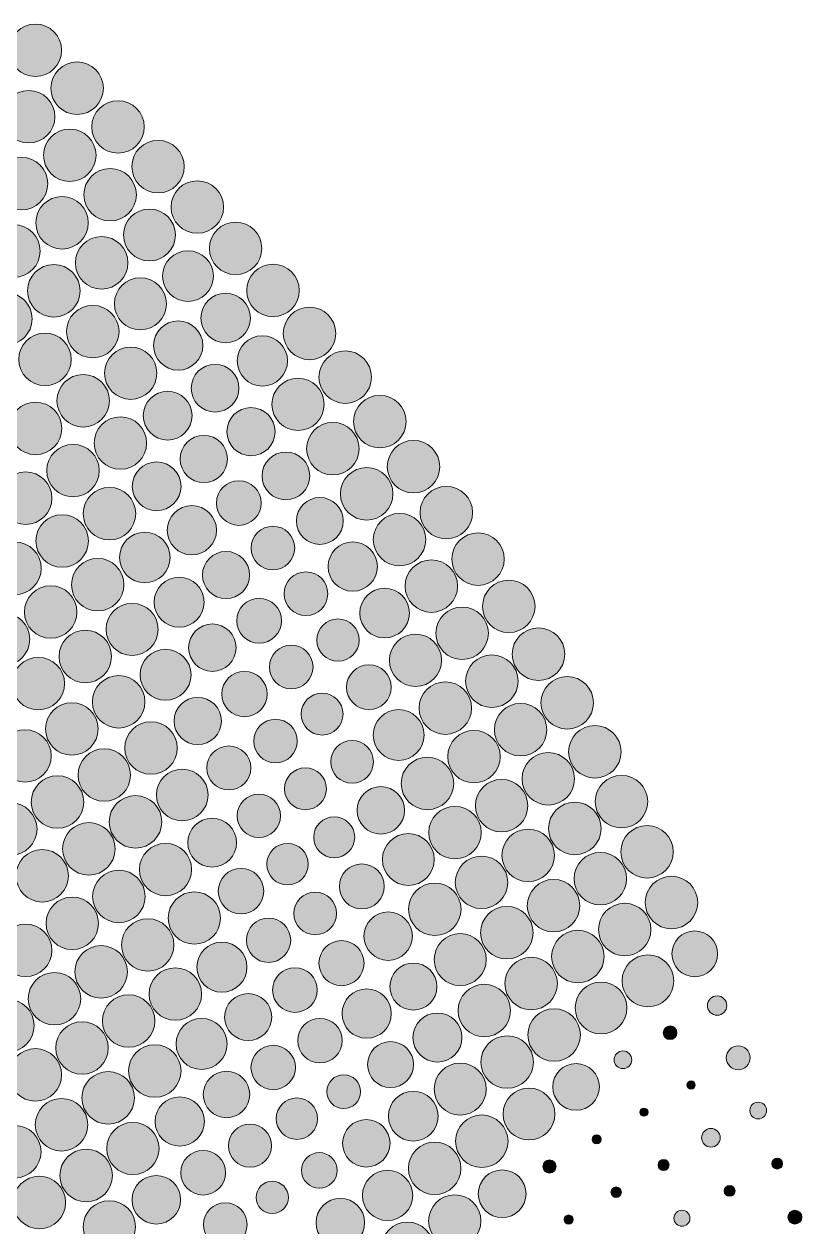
# Model space of a CAD drawing. Extents: x 3515 to 4006, y 175 to 667.
# Drawn here: x 3920.9 to 3992.6, y 494.2 to 605.1 of the extents above; entities that cross this region are included whole.
import ezdxf

# ---------------------------------------------------------------- set-up
doc = ezdxf.new("R2010")
doc.units = 0
doc.header["$MEASUREMENT"] = 0
doc.layers.add('Capa 1', color=7, linetype='Continuous', lineweight=0)

# ---------------------------------------------------------------- blocks, each defined once
blk = doc.blocks.new('Block_0')
at = {"layer": 'Capa 1', "true_color": 0x000000, "transparency": 33554687}
h = blk.add_hatch(color=18, dxfattribs=at)
h.dxf.hatch_style = 2
edge = h.paths.add_edge_path()
edge.add_arc((3921.96, 602.7), 2.42, 0, 360)
h = blk.add_hatch(color=18, dxfattribs=at)
h.dxf.hatch_style = 2
edge = h.paths.add_edge_path()
edge.add_arc((3925.81, 599.2), 2.42, 0, 360)
h = blk.add_hatch(color=18, dxfattribs=at)
h.dxf.hatch_style = 2
edge = h.paths.add_edge_path()
edge.add_arc((3921.34, 596.57), 2.42, 0, 360)
h = blk.add_hatch(color=18, dxfattribs=at)
h.dxf.hatch_style = 2
edge = h.paths.add_edge_path()
edge.add_arc((3929.58, 595.63), 2.42, 0, 360)
h = blk.add_hatch(color=18, dxfattribs=at)
h.dxf.hatch_style = 2
edge = h.paths.add_edge_path()
edge.add_arc((3925.13, 593.02), 2.42, 0, 360)
h = blk.add_hatch(color=18, dxfattribs=at)
h.dxf.hatch_style = 2
edge = h.paths.add_edge_path()
edge.add_arc((3933.27, 591.97), 2.42, 0, 360)
h = blk.add_hatch(color=18, dxfattribs=at)
h.dxf.hatch_style = 2
edge = h.paths.add_edge_path()
edge.add_arc((3920.68, 590.4), 2.42, 0, 360)
h = blk.add_hatch(color=18, dxfattribs=at)
h.dxf.hatch_style = 2
edge = h.paths.add_edge_path()
edge.add_arc((3928.85, 589.38), 2.42, 0, 360)
h = blk.add_hatch(color=18, dxfattribs=at)
h.dxf.hatch_style = 2
edge = h.paths.add_edge_path()
edge.add_arc((3936.89, 588.24), 2.42, 0, 360)
h = blk.add_hatch(color=18, dxfattribs=at)
h.dxf.hatch_style = 2
edge = h.paths.add_edge_path()
edge.add_arc((3924.42, 586.79), 2.42, 0, 360)
h = blk.add_hatch(color=18, dxfattribs=at)
h.dxf.hatch_style = 2
edge = h.paths.add_edge_path()
edge.add_arc((3932.48, 585.67), 2.39, 0, 360)
h = blk.add_hatch(color=18, dxfattribs=at)
h.dxf.hatch_style = 2
edge = h.paths.add_edge_path()
edge.add_arc((3940.42, 584.43), 2.42, 0, 360)
h = blk.add_hatch(color=18, dxfattribs=at)
h.dxf.hatch_style = 2
edge = h.paths.add_edge_path()
edge.add_arc((3919.98, 584.19), 2.42, 0, 360)
h = blk.add_hatch(color=18, dxfattribs=at)
h.dxf.hatch_style = 2
edge = h.paths.add_edge_path()
edge.add_arc((3928.07, 583.1), 2.42, 0, 360)
h = blk.add_hatch(color=18, dxfattribs=at)
h.dxf.hatch_style = 2
edge = h.paths.add_edge_path()
edge.add_arc((3936.03, 581.88), 2.34, 0, 360)
h = blk.add_hatch(color=18, dxfattribs=at)
h.dxf.hatch_style = 2
edge = h.paths.add_edge_path()
edge.add_arc((3923.66, 580.52), 2.42, 0, 360)
h = blk.add_hatch(color=18, dxfattribs=at)
h.dxf.hatch_style = 2
edge = h.paths.add_edge_path()
edge.add_arc((3943.87, 580.55), 2.42, 0, 360)
h = blk.add_hatch(color=18, dxfattribs=at)
h.dxf.hatch_style = 2
edge = h.paths.add_edge_path()
edge.add_arc((3931.64, 579.32), 2.4, 0, 360)
h = blk.add_hatch(color=18, dxfattribs=at)
h.dxf.hatch_style = 2
edge = h.paths.add_edge_path()
edge.add_arc((3919.24, 577.94), 2.42, 0, 360)
h = blk.add_hatch(color=18, dxfattribs=at)
h.dxf.hatch_style = 2
edge = h.paths.add_edge_path()
edge.add_arc((3939.5, 578.01), 2.28, 0, 360)
h = blk.add_hatch(color=18, dxfattribs=at)
h.dxf.hatch_style = 2
edge = h.paths.add_edge_path()
edge.add_arc((3927.25, 576.76), 2.42, 0, 360)
h = blk.add_hatch(color=18, dxfattribs=at)
h.dxf.hatch_style = 2
edge = h.paths.add_edge_path()
edge.add_arc((3947.24, 576.59), 2.42, 0, 360)
h = blk.add_hatch(color=18, dxfattribs=at)
h.dxf.hatch_style = 2
edge = h.paths.add_edge_path()
edge.add_arc((3935.13, 575.47), 2.27, 0, 360)
h = blk.add_hatch(color=18, dxfattribs=at)
h.dxf.hatch_style = 2
edge = h.paths.add_edge_path()
edge.add_arc((3922.85, 574.2), 2.42, 0, 360)
h = blk.add_hatch(color=18, dxfattribs=at)
h.dxf.hatch_style = 2
edge = h.paths.add_edge_path()
edge.add_arc((3942.89, 574.06), 2.32, 0, 360)
h = blk.add_hatch(color=18, dxfattribs=at)
h.dxf.hatch_style = 2
edge = h.paths.add_edge_path()
edge.add_arc((3930.75, 572.92), 2.41, 0, 360)
h = blk.add_hatch(color=18, dxfattribs=at)
h.dxf.hatch_style = 2
edge = h.paths.add_edge_path()
edge.add_arc((3950.53, 572.56), 2.42, 0, 360)
h = blk.add_hatch(color=18, dxfattribs=at)
h.dxf.hatch_style = 2
edge = h.paths.add_edge_path()
edge.add_arc((3938.53, 571.54), 2.2, 0, 360)
h = blk.add_hatch(color=18, dxfattribs=at)
h.dxf.hatch_style = 2
edge = h.paths.add_edge_path()
edge.add_arc((3926.37, 570.38), 2.42, 0, 360)
h = blk.add_hatch(color=18, dxfattribs=at)
h.dxf.hatch_style = 2
edge = h.paths.add_edge_path()
edge.add_arc((3946.18, 570.05), 2.41, 0, 360)
h = blk.add_hatch(color=18, dxfattribs=at)
h.dxf.hatch_style = 2
edge = h.paths.add_edge_path()
edge.add_arc((3934.16, 569.01), 2.25, 0, 360)
h = blk.add_hatch(color=18, dxfattribs=at)
h.dxf.hatch_style = 2
edge = h.paths.add_edge_path()
edge.add_arc((3921.98, 567.83), 2.42, 0, 360)
h = blk.add_hatch(color=18, dxfattribs=at)
h.dxf.hatch_style = 2
edge = h.paths.add_edge_path()
edge.add_arc((3953.72, 568.46), 2.42, 0, 360)
h = blk.add_hatch(color=18, dxfattribs=at)
h.dxf.hatch_style = 2
edge = h.paths.add_edge_path()
edge.add_arc((3941.84, 567.53), 2.22, 0, 360)
h = blk.add_hatch(color=18, dxfattribs=at)
h.dxf.hatch_style = 2
edge = h.paths.add_edge_path()
edge.add_arc((3929.8, 566.48), 2.42, 0, 360)
h = blk.add_hatch(color=18, dxfattribs=at)
h.dxf.hatch_style = 2
edge = h.paths.add_edge_path()
edge.add_arc((3949.39, 565.96), 2.42, 0, 360)
h = blk.add_hatch(color=18, dxfattribs=at)
h.dxf.hatch_style = 2
edge = h.paths.add_edge_path()
edge.add_arc((3937.49, 565.01), 2.18, 0, 360)
h = blk.add_hatch(color=18, dxfattribs=at)
h.dxf.hatch_style = 2
edge = h.paths.add_edge_path()
edge.add_arc((3925.43, 563.94), 2.42, 0, 360)
h = blk.add_hatch(color=18, dxfattribs=at)
h.dxf.hatch_style = 2
edge = h.paths.add_edge_path()
edge.add_arc((3956.83, 564.3), 2.42, 0, 360)
h = blk.add_hatch(color=18, dxfattribs=at)
h.dxf.hatch_style = 2
edge = h.paths.add_edge_path()
edge.add_arc((3933.14, 562.49), 2.25, 0, 360)
h = blk.add_hatch(color=18, dxfattribs=at)
h.dxf.hatch_style = 2
edge = h.paths.add_edge_path()
edge.add_arc((3945.06, 563.45), 2.2, 0, 360)
h = blk.add_hatch(color=18, dxfattribs=at)
h.dxf.hatch_style = 2
edge = h.paths.add_edge_path()
edge.add_arc((3921.06, 561.4), 2.42, 0, 360)
h = blk.add_hatch(color=18, dxfattribs=at)
h.dxf.hatch_style = 2
edge = h.paths.add_edge_path()
edge.add_arc((3952.51, 561.8), 2.42, 0, 360)
h = blk.add_hatch(color=18, dxfattribs=at)
h.dxf.hatch_style = 2
edge = h.paths.add_edge_path()
edge.add_arc((3928.79, 559.97), 2.42, 0, 360)
h = blk.add_hatch(color=18, dxfattribs=at)
h.dxf.hatch_style = 2
edge = h.paths.add_edge_path()
edge.add_arc((3940.72, 560.95), 2.06, 0, 360)
h = blk.add_hatch(color=18, dxfattribs=at)
h.dxf.hatch_style = 2
edge = h.paths.add_edge_path()
edge.add_arc((3959.85, 560.07), 2.42, 0, 360)
h = blk.add_hatch(color=18, dxfattribs=at)
h.dxf.hatch_style = 2
edge = h.paths.add_edge_path()
edge.add_arc((3948.19, 559.3), 2.16, 0, 360)
h = blk.add_hatch(color=18, dxfattribs=at)
h.dxf.hatch_style = 2
edge = h.paths.add_edge_path()
edge.add_arc((3936.39, 558.44), 2.27, 0, 360)
h = blk.add_hatch(color=18, dxfattribs=at)
h.dxf.hatch_style = 2
edge = h.paths.add_edge_path()
edge.add_arc((3924.43, 557.45), 2.42, 0, 360)
h = blk.add_hatch(color=18, dxfattribs=at)
h.dxf.hatch_style = 2
edge = h.paths.add_edge_path()
edge.add_arc((3955.54, 557.58), 2.42, 0, 360)
h = blk.add_hatch(color=18, dxfattribs=at)
h.dxf.hatch_style = 2
edge = h.paths.add_edge_path()
edge.add_arc((3932.05, 555.93), 2.33, 0, 360)
h = blk.add_hatch(color=18, dxfattribs=at)
h.dxf.hatch_style = 2
edge = h.paths.add_edge_path()
edge.add_arc((3943.86, 556.8), 2.01, 0, 360)
h = blk.add_hatch(color=18, dxfattribs=at)
h.dxf.hatch_style = 2
edge = h.paths.add_edge_path()
edge.add_arc((3962.78, 555.78), 2.42, 0, 360)
h = blk.add_hatch(color=18, dxfattribs=at)
h.dxf.hatch_style = 2
edge = h.paths.add_edge_path()
edge.add_arc((3920.08, 554.93), 2.42, 0, 360)
h = blk.add_hatch(color=18, dxfattribs=at)
h.dxf.hatch_style = 2
edge = h.paths.add_edge_path()
edge.add_arc((3951.22, 555.09), 2.27, 0, 360)
h = blk.add_hatch(color=18, dxfattribs=at)
h.dxf.hatch_style = 2
edge = h.paths.add_edge_path()
edge.add_arc((3927.71, 553.42), 2.42, 0, 360)
h = blk.add_hatch(color=18, dxfattribs=at)
h.dxf.hatch_style = 2
edge = h.paths.add_edge_path()
edge.add_arc((3939.54, 554.31), 2.17, 0, 360)
h = blk.add_hatch(color=18, dxfattribs=at)
h.dxf.hatch_style = 2
edge = h.paths.add_edge_path()
edge.add_arc((3958.47, 553.29), 2.42, 0, 360)
h = blk.add_hatch(color=18, dxfattribs=at)
h.dxf.hatch_style = 2
edge = h.paths.add_edge_path()
edge.add_arc((3935.21, 551.8), 2.3, 0, 360)
h = blk.add_hatch(color=18, dxfattribs=at)
h.dxf.hatch_style = 2
edge = h.paths.add_edge_path()
edge.add_arc((3946.91, 552.59), 2.01, 0, 360)
h = blk.add_hatch(color=18, dxfattribs=at)
h.dxf.hatch_style = 2
edge = h.paths.add_edge_path()
edge.add_arc((3965.61, 551.42), 2.42, 0, 360)
h = blk.add_hatch(color=18, dxfattribs=at)
h.dxf.hatch_style = 2
edge = h.paths.add_edge_path()
edge.add_arc((3923.37, 550.9), 2.42, 0, 360)
h = blk.add_hatch(color=18, dxfattribs=at)
h.dxf.hatch_style = 2
edge = h.paths.add_edge_path()
edge.add_arc((3954.16, 550.8), 2.29, 0, 360)
h = blk.add_hatch(color=18, dxfattribs=at)
h.dxf.hatch_style = 2
edge = h.paths.add_edge_path()
edge.add_arc((3930.88, 549.3), 2.4, 0, 360)
h = blk.add_hatch(color=18, dxfattribs=at)
h.dxf.hatch_style = 2
edge = h.paths.add_edge_path()
edge.add_arc((3942.59, 550.1), 2.07, 0, 360)
h = blk.add_hatch(color=18, dxfattribs=at)
h.dxf.hatch_style = 2
edge = h.paths.add_edge_path()
edge.add_arc((3961.31, 548.94), 2.42, 0, 360)
h = blk.add_hatch(color=18, dxfattribs=at)
h.dxf.hatch_style = 2
edge = h.paths.add_edge_path()
edge.add_arc((3919.02, 548.39), 2.42, 0, 360)
h = blk.add_hatch(color=18, dxfattribs=at)
h.dxf.hatch_style = 2
edge = h.paths.add_edge_path()
edge.add_arc((3949.86, 548.31), 1.95, 0, 360)
h = blk.add_hatch(color=18, dxfattribs=at)
h.dxf.hatch_style = 2
edge = h.paths.add_edge_path()
edge.add_arc((3926.56, 546.8), 2.42, 0, 360)
h = blk.add_hatch(color=18, dxfattribs=at)
h.dxf.hatch_style = 2
edge = h.paths.add_edge_path()
edge.add_arc((3938.28, 547.61), 2.19, 0, 360)
h = blk.add_hatch(color=18, dxfattribs=at)
h.dxf.hatch_style = 2
edge = h.paths.add_edge_path()
edge.add_arc((3968.35, 547.01), 2.42, 0, 360)
h = blk.add_hatch(color=18, dxfattribs=at)
h.dxf.hatch_style = 2
edge = h.paths.add_edge_path()
edge.add_arc((3957.01, 546.45), 2.41, 0, 360)
h = blk.add_hatch(color=18, dxfattribs=at)
h.dxf.hatch_style = 2
edge = h.paths.add_edge_path()
edge.add_arc((3933.96, 545.11), 2.35, 0, 360)
h = blk.add_hatch(color=18, dxfattribs=at)
h.dxf.hatch_style = 2
edge = h.paths.add_edge_path()
edge.add_arc((3945.55, 545.83), 2.01, 0, 360)
h = blk.add_hatch(color=18, dxfattribs=at)
h.dxf.hatch_style = 2
edge = h.paths.add_edge_path()
edge.add_arc((3964.05, 544.52), 2.42, 0, 360)
h = blk.add_hatch(color=18, dxfattribs=at)
h.dxf.hatch_style = 2
edge = h.paths.add_edge_path()
edge.add_arc((3922.23, 544.3), 2.42, 0, 360)
h = blk.add_hatch(color=18, dxfattribs=at)
h.dxf.hatch_style = 2
edge = h.paths.add_edge_path()
edge.add_arc((3952.71, 543.97), 2.06, 0, 360)
h = blk.add_hatch(color=18, dxfattribs=at)
h.dxf.hatch_style = 2
edge = h.paths.add_edge_path()
edge.add_arc((3929.64, 542.62), 2.42, 0, 360)
h = blk.add_hatch(color=18, dxfattribs=at)
h.dxf.hatch_style = 2
edge = h.paths.add_edge_path()
edge.add_arc((3941.24, 543.34), 2.09, 0, 360)
h = blk.add_hatch(color=18, dxfattribs=at)
h.dxf.hatch_style = 2
edge = h.paths.add_edge_path()
edge.add_arc((3971, 542.53), 2.42, 0, 360)
h = blk.add_hatch(color=18, dxfattribs=at)
h.dxf.hatch_style = 2
edge = h.paths.add_edge_path()
edge.add_arc((3959.76, 542.04), 2.42, 0, 360)
h = blk.add_hatch(color=18, dxfattribs=at)
h.dxf.hatch_style = 2
edge = h.paths.add_edge_path()
edge.add_arc((3925.32, 540.12), 2.42, 0, 360)
h = blk.add_hatch(color=18, dxfattribs=at)
h.dxf.hatch_style = 2
edge = h.paths.add_edge_path()
edge.add_arc((3936.93, 540.85), 2.18, 0, 360)
h = blk.add_hatch(color=18, dxfattribs=at)
h.dxf.hatch_style = 2
edge = h.paths.add_edge_path()
edge.add_arc((3948.4, 541.49), 1.93, 0, 360)
h = blk.add_hatch(color=18, dxfattribs=at)
h.dxf.hatch_style = 2
edge = h.paths.add_edge_path()
edge.add_arc((3966.7, 540.05), 2.42, 0, 360)
h = blk.add_hatch(color=18, dxfattribs=at)
h.dxf.hatch_style = 2
edge = h.paths.add_edge_path()
edge.add_arc((3955.46, 539.56), 2.34, 0, 360)
h = blk.add_hatch(color=18, dxfattribs=at)
h.dxf.hatch_style = 2
edge = h.paths.add_edge_path()
edge.add_arc((3932.62, 538.36), 2.42, 0, 360)
h = blk.add_hatch(color=18, dxfattribs=at)
h.dxf.hatch_style = 2
edge = h.paths.add_edge_path()
edge.add_arc((3944.1, 539), 2.01, 0, 360)
h = blk.add_hatch(color=18, dxfattribs=at)
h.dxf.hatch_style = 2
edge = h.paths.add_edge_path()
edge.add_arc((3973.55, 538.01), 2.42, 0, 360)
h = blk.add_hatch(color=18, dxfattribs=at)
h.dxf.hatch_style = 2
edge = h.paths.add_edge_path()
edge.add_arc((3921, 537.63), 2.42, 0, 360)
h = blk.add_hatch(color=18, dxfattribs=at)
h.dxf.hatch_style = 2
edge = h.paths.add_edge_path()
edge.add_arc((3962.4, 537.57), 2.42, 0, 360)
h = blk.add_hatch(color=18, dxfattribs=at)
h.dxf.hatch_style = 2
edge = h.paths.add_edge_path()
edge.add_arc((3928.31, 535.87), 2.42, 0, 360)
h = blk.add_hatch(color=18, dxfattribs=at)
h.dxf.hatch_style = 2
edge = h.paths.add_edge_path()
edge.add_arc((3939.8, 536.52), 2.03, 0, 360)
h = blk.add_hatch(color=18, dxfattribs=at)
h.dxf.hatch_style = 2
edge = h.paths.add_edge_path()
edge.add_arc((3951.16, 537.08), 1.97, 0, 360)
h = blk.add_hatch(color=18, dxfattribs=at)
h.dxf.hatch_style = 2
edge = h.paths.add_edge_path()
edge.add_arc((3958.11, 535.09), 2.42, 0, 360)
h = blk.add_hatch(color=18, dxfattribs=at)
h.dxf.hatch_style = 2
edge = h.paths.add_edge_path()
edge.add_arc((3969.25, 535.52), 2.42, 0, 360)
h = blk.add_hatch(color=18, dxfattribs=at)
h.dxf.hatch_style = 2
edge = h.paths.add_edge_path()
edge.add_arc((3924, 533.38), 2.42, 0, 360)
h = blk.add_hatch(color=18, dxfattribs=at)
h.dxf.hatch_style = 2
edge = h.paths.add_edge_path()
edge.add_arc((3935.5, 534.03), 2.38, 0, 360)
h = blk.add_hatch(color=18, dxfattribs=at)
h.dxf.hatch_style = 2
edge = h.paths.add_edge_path()
edge.add_arc((3946.86, 534.6), 1.93, 0, 360)
h = blk.add_hatch(color=18, dxfattribs=at)
h.dxf.hatch_style = 2
edge = h.paths.add_edge_path()
edge.add_arc((3976, 533.42), 2.42, 0, 360)
h = blk.add_hatch(color=18, dxfattribs=at)
h.dxf.hatch_style = 2
edge = h.paths.add_edge_path()
edge.add_arc((3953.81, 532.61), 2.19, 0, 360)
h = blk.add_hatch(color=18, dxfattribs=at)
h.dxf.hatch_style = 2
edge = h.paths.add_edge_path()
edge.add_arc((3964.95, 533.04), 2.42, 0, 360)
h = blk.add_hatch(color=18, dxfattribs=at)
h.dxf.hatch_style = 2
edge = h.paths.add_edge_path()
edge.add_arc((3931.19, 531.55), 2.42, 0, 360)
h = blk.add_hatch(color=18, dxfattribs=at)
h.dxf.hatch_style = 2
edge = h.paths.add_edge_path()
edge.add_arc((3942.56, 532.11), 2, 0, 360)
h = blk.add_hatch(color=18, dxfattribs=at)
h.dxf.hatch_style = 2
edge = h.paths.add_edge_path()
edge.add_arc((3919.69, 530.89), 2.42, 0, 360)
h = blk.add_hatch(color=18, dxfattribs=at)
h.dxf.hatch_style = 2
edge = h.paths.add_edge_path()
edge.add_arc((3960.65, 530.56), 2.42, 0, 360)
h = blk.add_hatch(color=18, dxfattribs=at)
h.dxf.hatch_style = 2
edge = h.paths.add_edge_path()
edge.add_arc((3971.7, 530.94), 2.42, 0, 360)
h = blk.add_hatch(color=18, dxfattribs=at)
h.dxf.hatch_style = 2
edge = h.paths.add_edge_path()
edge.add_arc((3926.89, 529.06), 2.42, 0, 360)
h = blk.add_hatch(color=18, dxfattribs=at)
h.dxf.hatch_style = 2
edge = h.paths.add_edge_path()
edge.add_arc((3938.26, 529.63), 2.25, 0, 360)
h = blk.add_hatch(color=18, dxfattribs=at)
h.dxf.hatch_style = 2
edge = h.paths.add_edge_path()
edge.add_arc((3949.51, 530.13), 1.89, 0, 360)
h = blk.add_hatch(color=18, dxfattribs=at)
h.dxf.hatch_style = 2
edge = h.paths.add_edge_path()
edge.add_arc((3956.35, 528.08), 2.39, 0, 360)
h = blk.add_hatch(color=18, dxfattribs=at)
h.dxf.hatch_style = 2
edge = h.paths.add_edge_path()
edge.add_arc((3967.4, 528.46), 2.42, 0, 360)
h = blk.add_hatch(color=18, dxfattribs=at)
h.dxf.hatch_style = 2
edge = h.paths.add_edge_path()
edge.add_arc((3978.36, 528.79), 2.42, 0, 360)
h = blk.add_hatch(color=18, dxfattribs=at)
h.dxf.hatch_style = 2
edge = h.paths.add_edge_path()
edge.add_arc((3933.96, 527.15), 2.41, 0, 360)
h = blk.add_hatch(color=18, dxfattribs=at)
h.dxf.hatch_style = 2
edge = h.paths.add_edge_path()
edge.add_arc((3945.21, 527.65), 1.91, 0, 360)
h = blk.add_hatch(color=18, dxfattribs=at)
h.dxf.hatch_style = 2
edge = h.paths.add_edge_path()
edge.add_arc((3922.59, 526.58), 2.42, 0, 360)
h = blk.add_hatch(color=18, dxfattribs=at)
h.dxf.hatch_style = 2
edge = h.paths.add_edge_path()
edge.add_arc((3963.1, 525.97), 2.42, 0, 360)
h = blk.add_hatch(color=18, dxfattribs=at)
h.dxf.hatch_style = 2
edge = h.paths.add_edge_path()
edge.add_arc((3974.05, 526.31), 2.42, 0, 360)
h = blk.add_hatch(color=18, dxfattribs=at)
h.dxf.hatch_style = 2
edge = h.paths.add_edge_path()
edge.add_arc((3929.66, 524.67), 2.42, 0, 360)
h = blk.add_hatch(color=18, dxfattribs=at)
h.dxf.hatch_style = 2
edge = h.paths.add_edge_path()
edge.add_arc((3940.92, 525.16), 2.1, 0, 360)
h = blk.add_hatch(color=18, dxfattribs=at)
h.dxf.hatch_style = 2
edge = h.paths.add_edge_path()
edge.add_arc((3952.06, 525.6), 2.07, 0, 360)
h = blk.add_hatch(color=18, dxfattribs=at)
h.dxf.hatch_style = 2
edge = h.paths.add_edge_path()
edge.add_arc((3958.79, 523.49), 2.42, 0, 360)
h = blk.add_hatch(color=18, dxfattribs=at)
h.dxf.hatch_style = 2
edge = h.paths.add_edge_path()
edge.add_arc((3969.74, 523.82), 2.42, 0, 360)
h = blk.add_hatch(color=18, dxfattribs=at)
h.dxf.hatch_style = 2
edge = h.paths.add_edge_path()
edge.add_arc((3980.61, 524.11), 2.42, 0, 360)
h = blk.add_hatch(color=18, dxfattribs=at)
h.dxf.hatch_style = 2
edge = h.paths.add_edge_path()
edge.add_arc((3936.62, 522.68), 2.41, 0, 360)
h = blk.add_hatch(color=18, dxfattribs=at)
h.dxf.hatch_style = 2
edge = h.paths.add_edge_path()
edge.add_arc((3947.76, 523.11), 1.97, 0, 360)
h = blk.add_hatch(color=18, dxfattribs=at)
h.dxf.hatch_style = 2
edge = h.paths.add_edge_path()
edge.add_arc((3925.36, 522.19), 2.42, 0, 360)
h = blk.add_hatch(color=18, dxfattribs=at)
h.dxf.hatch_style = 2
edge = h.paths.add_edge_path()
edge.add_arc((3965.43, 521.33), 2.42, 0, 360)
h = blk.add_hatch(color=18, dxfattribs=at)
h.dxf.hatch_style = 2
edge = h.paths.add_edge_path()
edge.add_arc((3976.3, 521.62), 2.42, 0, 360)
h = blk.add_hatch(color=18, dxfattribs=at)
h.dxf.hatch_style = 2
edge = h.paths.add_edge_path()
edge.add_arc((3932.32, 520.2), 2.42, 0, 360)
h = blk.add_hatch(color=18, dxfattribs=at)
h.dxf.hatch_style = 2
edge = h.paths.add_edge_path()
edge.add_arc((3943.46, 520.63), 2.04, 0, 360)
h = blk.add_hatch(color=18, dxfattribs=at)
h.dxf.hatch_style = 2
edge = h.paths.add_edge_path()
edge.add_arc((3954.49, 521.01), 2.23, 0, 360)
h = blk.add_hatch(color=18, dxfattribs=at)
h.dxf.hatch_style = 2
edge = h.paths.add_edge_path()
edge.add_arc((3921.06, 519.7), 2.42, 0, 360)
h = blk.add_hatch(color=18, dxfattribs=at)
h.dxf.hatch_style = 2
edge = h.paths.add_edge_path()
edge.add_arc((3971.98, 519.13), 2.42, 0, 360)
h = blk.add_hatch(color=18, dxfattribs=at)
h.dxf.hatch_style = 2
edge = h.paths.add_edge_path()
edge.add_arc((3982.76, 519.38), 2.11, 0, 360)
h = blk.add_hatch(color=18, dxfattribs=at)
h.dxf.hatch_style = 2
edge = h.paths.add_edge_path()
edge.add_arc((3939.16, 518.15), 2.31, 0, 360)
h = blk.add_hatch(color=18, dxfattribs=at)
h.dxf.hatch_style = 2
edge = h.paths.add_edge_path()
edge.add_arc((3950.19, 518.52), 2.08, 0, 360)
h = blk.add_hatch(color=18, dxfattribs=at)
h.dxf.hatch_style = 2
edge = h.paths.add_edge_path()
edge.add_arc((3961.13, 518.85), 2.4, 0, 360)
h = blk.add_hatch(color=18, dxfattribs=at)
h.dxf.hatch_style = 2
edge = h.paths.add_edge_path()
edge.add_arc((3928.02, 517.72), 2.42, 0, 360)
h = blk.add_hatch(color=18, dxfattribs=at)
h.dxf.hatch_style = 2
edge = h.paths.add_edge_path()
edge.add_arc((3978.44, 516.89), 2.39, 0, 360)
h = blk.add_hatch(color=18, dxfattribs=at)
h.dxf.hatch_style = 2
edge = h.paths.add_edge_path()
edge.add_arc((3934.86, 515.67), 2.42, 0, 360)
h = blk.add_hatch(color=18, dxfattribs=at)
h.dxf.hatch_style = 2
edge = h.paths.add_edge_path()
edge.add_arc((3945.89, 516.04), 2.06, 0, 360)
h = blk.add_hatch(color=18, dxfattribs=at)
h.dxf.hatch_style = 2
edge = h.paths.add_edge_path()
edge.add_arc((3956.82, 516.36), 2.17, 0, 360)
h = blk.add_hatch(color=18, dxfattribs=at)
h.dxf.hatch_style = 2
edge = h.paths.add_edge_path()
edge.add_arc((3967.67, 516.64), 2.42, 0, 360)
h = blk.add_hatch(color=18, dxfattribs=at)
h.dxf.hatch_style = 2
edge = h.paths.add_edge_path()
edge.add_arc((3923.72, 515.24), 2.42, 0, 360)
h = blk.add_hatch(color=18, dxfattribs=at)
h.dxf.hatch_style = 2
edge = h.paths.add_edge_path()
edge.add_arc((3952.51, 513.87), 2.27, 0, 360)
h = blk.add_hatch(color=18, dxfattribs=at)
h.dxf.hatch_style = 2
edge = h.paths.add_edge_path()
edge.add_arc((3963.35, 514.15), 2.42, 0, 360)
h = blk.add_hatch(color=18, dxfattribs=at)
h.dxf.hatch_style = 2
edge = h.paths.add_edge_path()
edge.add_arc((3974.12, 514.39), 2.39, 0, 360)
h = blk.add_hatch(color=18, dxfattribs=at)
h.dxf.hatch_style = 2
edge = h.paths.add_edge_path()
edge.add_arc((3919.43, 512.76), 2.42, 0, 360)
h = blk.add_hatch(color=18, dxfattribs=at)
h.dxf.hatch_style = 2
edge = h.paths.add_edge_path()
edge.add_arc((3930.56, 513.19), 2.42, 0, 360)
h = blk.add_hatch(color=18, dxfattribs=at)
h.dxf.hatch_style = 2
edge = h.paths.add_edge_path()
edge.add_arc((3941.58, 513.55), 2.17, 0, 360)
h = blk.add_hatch(color=18, dxfattribs=at)
h.dxf.hatch_style = 2
edge = h.paths.add_edge_path()
edge.add_arc((3984.82, 514.61), 0.893, 0, 360)
h = blk.add_hatch(color=18, dxfattribs=at)
h.dxf.hatch_style = 2
edge = h.paths.add_edge_path()
edge.add_arc((3959.03, 511.66), 2.26, 0, 360)
h = blk.add_hatch(color=18, dxfattribs=at)
h.dxf.hatch_style = 2
edge = h.paths.add_edge_path()
edge.add_arc((3969.79, 511.9), 2.42, 0, 360)
h = blk.add_hatch(color=18, dxfattribs=at)
h.dxf.hatch_style = 2
edge = h.paths.add_edge_path()
edge.add_arc((3926.26, 510.7), 2.42, 0, 360)
h = blk.add_hatch(color=18, dxfattribs=at)
h.dxf.hatch_style = 2
edge = h.paths.add_edge_path()
edge.add_arc((3937.28, 511.07), 2.35, 0, 360)
h = blk.add_hatch(color=18, dxfattribs=at)
h.dxf.hatch_style = 2
edge = h.paths.add_edge_path()
edge.add_arc((3948.2, 511.38), 2.05, 0, 360)
h = blk.add_hatch(color=18, dxfattribs=at)
h.dxf.hatch_style = 2
edge = h.paths.add_edge_path()
edge.add_arc((3980.48, 512.11), 0.635, 0, 360)
h = blk.add_hatch(color=18, dxfattribs=at)
h.dxf.hatch_style = 2
edge = h.paths.add_edge_path()
edge.add_arc((3965.46, 509.4), 2.42, 0, 360)
h = blk.add_hatch(color=18, dxfattribs=at)
h.dxf.hatch_style = 2
edge = h.paths.add_edge_path()
edge.add_arc((3921.96, 508.22), 2.42, 0, 360)
h = blk.add_hatch(color=18, dxfattribs=at)
h.dxf.hatch_style = 2
edge = h.paths.add_edge_path()
edge.add_arc((3932.97, 508.58), 2.42, 0, 360)
h = blk.add_hatch(color=18, dxfattribs=at)
h.dxf.hatch_style = 2
edge = h.paths.add_edge_path()
edge.add_arc((3943.89, 508.9), 2.05, 0, 360)
h = blk.add_hatch(color=18, dxfattribs=at)
h.dxf.hatch_style = 2
edge = h.paths.add_edge_path()
edge.add_arc((3954.71, 509.17), 2.12, 0, 360)
h = blk.add_hatch(color=18, dxfattribs=at)
h.dxf.hatch_style = 2
edge = h.paths.add_edge_path()
edge.add_arc((3976.14, 509.61), 0.815, 0, 360)
h = blk.add_hatch(color=18, dxfattribs=at)
h.dxf.hatch_style = 2
edge = h.paths.add_edge_path()
edge.add_arc((3986.77, 509.79), 1.1, 0, 360)
h = blk.add_hatch(color=18, dxfattribs=at)
h.dxf.hatch_style = 2
edge = h.paths.add_edge_path()
edge.add_arc((3961.13, 506.91), 2.4, 0, 360)
h = blk.add_hatch(color=18, dxfattribs=at)
h.dxf.hatch_style = 2
edge = h.paths.add_edge_path()
edge.add_arc((3971.81, 507.11), 2.15, 0, 360)
h = blk.add_hatch(color=18, dxfattribs=at)
h.dxf.hatch_style = 2
edge = h.paths.add_edge_path()
edge.add_arc((3928.67, 506.1), 2.42, 0, 360)
h = blk.add_hatch(color=18, dxfattribs=at)
h.dxf.hatch_style = 2
edge = h.paths.add_edge_path()
edge.add_arc((3939.58, 506.41), 2.14, 0, 360)
h = blk.add_hatch(color=18, dxfattribs=at)
h.dxf.hatch_style = 2
edge = h.paths.add_edge_path()
edge.add_arc((3950.39, 506.67), 1.56, 0, 360)
h = blk.add_hatch(color=18, dxfattribs=at)
h.dxf.hatch_style = 2
edge = h.paths.add_edge_path()
edge.add_arc((3967.47, 504.61), 2.39, 0, 360)
h = blk.add_hatch(color=18, dxfattribs=at)
h.dxf.hatch_style = 2
edge = h.paths.add_edge_path()
edge.add_arc((3982.42, 507.29), 0.382, 0, 360)
h = blk.add_hatch(color=18, dxfattribs=at)
h.dxf.hatch_style = 2
edge = h.paths.add_edge_path()
edge.add_arc((3924.37, 503.62), 2.42, 0, 360)
h = blk.add_hatch(color=18, dxfattribs=at)
h.dxf.hatch_style = 2
edge = h.paths.add_edge_path()
edge.add_arc((3935.27, 503.92), 2.27, 0, 360)
h = blk.add_hatch(color=18, dxfattribs=at)
h.dxf.hatch_style = 2
edge = h.paths.add_edge_path()
edge.add_arc((3946.07, 504.18), 1.91, 0, 360)
h = blk.add_hatch(color=18, dxfattribs=at)
h.dxf.hatch_style = 2
edge = h.paths.add_edge_path()
edge.add_arc((3956.8, 504.41), 2.29, 0, 360)
h = blk.add_hatch(color=18, dxfattribs=at)
h.dxf.hatch_style = 2
edge = h.paths.add_edge_path()
edge.add_arc((3978.07, 504.78), 0.382, 0, 360)
h = blk.add_hatch(color=18, dxfattribs=at)
h.dxf.hatch_style = 2
edge = h.paths.add_edge_path()
edge.add_arc((3988.61, 504.93), 0.769, 0, 360)
h = blk.add_hatch(color=18, dxfattribs=at)
h.dxf.hatch_style = 2
edge = h.paths.add_edge_path()
edge.add_arc((3930.95, 501.43), 2.41, 0, 360)
h = blk.add_hatch(color=18, dxfattribs=at)
h.dxf.hatch_style = 2
edge = h.paths.add_edge_path()
edge.add_arc((3941.75, 501.69), 1.99, 0, 360)
h = blk.add_hatch(color=18, dxfattribs=at)
h.dxf.hatch_style = 2
edge = h.paths.add_edge_path()
edge.add_arc((3952.47, 501.91), 2.19, 0, 360)
h = blk.add_hatch(color=18, dxfattribs=at)
h.dxf.hatch_style = 2
edge = h.paths.add_edge_path()
edge.add_arc((3963.12, 502.1), 2.42, 0, 360)
h = blk.add_hatch(color=18, dxfattribs=at)
h.dxf.hatch_style = 2
edge = h.paths.add_edge_path()
edge.add_arc((3920.06, 501.13), 2.42, 0, 360)
h = blk.add_hatch(color=18, dxfattribs=at)
h.dxf.hatch_style = 2
edge = h.paths.add_edge_path()
edge.add_arc((3973.71, 502.27), 0.422, 0, 360)
h = blk.add_hatch(color=18, dxfattribs=at)
h.dxf.hatch_style = 2
edge = h.paths.add_edge_path()
edge.add_arc((3984.25, 502.42), 0.857, 0, 360)
h = blk.add_hatch(color=18, dxfattribs=at)
h.dxf.hatch_style = 2
edge = h.paths.add_edge_path()
edge.add_arc((3926.64, 498.94), 2.42, 0, 360)
h = blk.add_hatch(color=18, dxfattribs=at)
h.dxf.hatch_style = 2
edge = h.paths.add_edge_path()
edge.add_arc((3958.78, 499.6), 2.42, 0, 360)
h = blk.add_hatch(color=18, dxfattribs=at)
h.dxf.hatch_style = 2
edge = h.paths.add_edge_path()
edge.add_arc((3937.43, 499.2), 2.06, 0, 360)
h = blk.add_hatch(color=18, dxfattribs=at)
h.dxf.hatch_style = 2
edge = h.paths.add_edge_path()
edge.add_arc((3948.14, 499.41), 1.64, 0, 360)
h = blk.add_hatch(color=18, dxfattribs=at)
h.dxf.hatch_style = 2
edge = h.paths.add_edge_path()
edge.add_arc((3969.36, 499.77), 0.61, 0, 360)
h = blk.add_hatch(color=18, dxfattribs=at)
h.dxf.hatch_style = 2
edge = h.paths.add_edge_path()
edge.add_arc((3979.88, 499.91), 0.51, 0, 360)
h = blk.add_hatch(color=18, dxfattribs=at)
h.dxf.hatch_style = 2
edge = h.paths.add_edge_path()
edge.add_arc((3990.36, 500.04), 0.501, 0, 360)
h = blk.add_hatch(color=18, dxfattribs=at)
h.dxf.hatch_style = 2
edge = h.paths.add_edge_path()
edge.add_arc((3954.43, 497.1), 2.32, 0, 360)
h = blk.add_hatch(color=18, dxfattribs=at)
h.dxf.hatch_style = 2
edge = h.paths.add_edge_path()
edge.add_arc((3965, 497.26), 2.2, 0, 360)
h = blk.add_hatch(color=18, dxfattribs=at)
h.dxf.hatch_style = 2
edge = h.paths.add_edge_path()
edge.add_arc((3922.33, 496.45), 2.42, 0, 360)
h = blk.add_hatch(color=18, dxfattribs=at)
h.dxf.hatch_style = 2
edge = h.paths.add_edge_path()
edge.add_arc((3933.11, 496.7), 2.24, 0, 360)
h = blk.add_hatch(color=18, dxfattribs=at)
h.dxf.hatch_style = 2
edge = h.paths.add_edge_path()
edge.add_arc((3943.8, 496.92), 1.49, 0, 360)
h = blk.add_hatch(color=18, dxfattribs=at)
h.dxf.hatch_style = 2
edge = h.paths.add_edge_path()
edge.add_arc((3960.63, 494.75), 2.41, 0, 360)
h = blk.add_hatch(color=18, dxfattribs=at)
h.dxf.hatch_style = 2
edge = h.paths.add_edge_path()
edge.add_arc((3975.51, 497.4), 0.481, 0, 360)
h = blk.add_hatch(color=18, dxfattribs=at)
h.dxf.hatch_style = 2
edge = h.paths.add_edge_path()
edge.add_arc((3985.97, 497.52), 0.5, 0, 360)
h = blk.add_hatch(color=18, dxfattribs=at)
h.dxf.hatch_style = 2
edge = h.paths.add_edge_path()
edge.add_arc((3928.78, 494.21), 2.41, 0, 360)
h = blk.add_hatch(color=18, dxfattribs=at)
h.dxf.hatch_style = 2
edge = h.paths.add_edge_path()
edge.add_arc((3939.47, 494.42), 2.01, 0, 360)
h = blk.add_hatch(color=18, dxfattribs=at)
h.dxf.hatch_style = 2
edge = h.paths.add_edge_path()
edge.add_arc((3950.08, 494.59), 2.24, 0, 360)
h = blk.add_hatch(color=18, dxfattribs=at)
h.dxf.hatch_style = 2
edge = h.paths.add_edge_path()
edge.add_arc((3971.13, 494.88), 0.42, 0, 360)
h = blk.add_hatch(color=18, dxfattribs=at)
h.dxf.hatch_style = 2
edge = h.paths.add_edge_path()
edge.add_arc((3981.58, 495), 0.738, 0, 360)
h = blk.add_hatch(color=18, dxfattribs=at)
h.dxf.hatch_style = 2
edge = h.paths.add_edge_path()
edge.add_arc((3991.99, 495.1), 0.648, 0, 360)
h = blk.add_hatch(color=18, dxfattribs=at)
h.dxf.hatch_style = 2
edge = h.paths.add_edge_path()
edge.add_arc((3956.27, 492.24), 2.41, 0, 360)
at = {"layer": 'Capa 1'}
for centre, radius in [((3921.96, 602.7), 2.42), ((3925.81, 599.2), 2.42), ((3921.34, 596.57), 2.42), ((3929.58, 595.63), 2.42), ((3925.13, 593.02), 2.42), ((3933.27, 591.97), 2.42), ((3920.68, 590.4), 2.42), ((3928.85, 589.38), 2.42), ((3936.89, 588.24), 2.42), ((3924.42, 586.79), 2.42), ((3932.48, 585.67), 2.39), ((3940.42, 584.43), 2.42), ((3919.98, 584.19), 2.42), ((3928.07, 583.1), 2.42), ((3936.03, 581.88), 2.34), ((3923.66, 580.52), 2.42), ((3943.87, 580.55), 2.42), ((3931.64, 579.32), 2.4), ((3919.24, 577.94), 2.42), ((3939.5, 578.01), 2.28), ((3927.25, 576.76), 2.42), ((3947.24, 576.59), 2.42), ((3935.13, 575.47), 2.27), ((3922.85, 574.2), 2.42), ((3942.89, 574.06), 2.32), ((3930.75, 572.92), 2.41), ((3950.53, 572.56), 2.42), ((3938.53, 571.54), 2.2), ((3926.37, 570.38), 2.42), ((3946.18, 570.05), 2.41), ((3934.16, 569.01), 2.25), ((3921.98, 567.83), 2.42), ((3953.72, 568.46), 2.42), ((3941.84, 567.53), 2.22), ((3929.8, 566.48), 2.42), ((3949.39, 565.96), 2.42), ((3937.49, 565.01), 2.18), ((3925.43, 563.94), 2.42), ((3956.83, 564.3), 2.42), ((3933.14, 562.49), 2.25), ((3945.06, 563.45), 2.2), ((3921.06, 561.4), 2.42), ((3952.51, 561.8), 2.42), ((3928.79, 559.97), 2.42), ((3940.72, 560.95), 2.06), ((3959.85, 560.07), 2.42), ((3948.19, 559.3), 2.16), ((3936.39, 558.44), 2.27), ((3924.43, 557.45), 2.42), ((3955.54, 557.58), 2.42), ((3932.05, 555.93), 2.33), ((3943.86, 556.8), 2.01), ((3962.78, 555.78), 2.42), ((3920.08, 554.93), 2.42), ((3951.22, 555.09), 2.27), ((3927.71, 553.42), 2.42), ((3939.54, 554.31), 2.17), ((3958.47, 553.29), 2.42), ((3935.21, 551.8), 2.3), ((3946.91, 552.59), 2.01), ((3965.61, 551.42), 2.42), ((3923.37, 550.9), 2.42), ((3954.16, 550.8), 2.29), ((3930.88, 549.3), 2.4), ((3942.59, 550.1), 2.07), ((3961.31, 548.94), 2.42), ((3919.02, 548.39), 2.42), ((3949.86, 548.31), 1.95), ((3926.56, 546.8), 2.42), ((3938.28, 547.61), 2.19), ((3968.35, 547.01), 2.42), ((3957.01, 546.45), 2.41), ((3933.96, 545.11), 2.35), ((3945.55, 545.83), 2.01), ((3964.05, 544.52), 2.42), ((3922.23, 544.3), 2.42), ((3952.71, 543.97), 2.06), ((3929.64, 542.62), 2.42), ((3941.24, 543.34), 2.09), ((3971, 542.53), 2.42), ((3959.76, 542.04), 2.42), ((3925.32, 540.12), 2.42), ((3936.93, 540.85), 2.18), ((3948.4, 541.49), 1.93), ((3966.7, 540.05), 2.42), ((3955.46, 539.56), 2.34), ((3932.62, 538.36), 2.42), ((3944.1, 539), 2.01), ((3973.55, 538.01), 2.42), ((3921, 537.63), 2.42), ((3962.4, 537.57), 2.42), ((3928.31, 535.87), 2.42), ((3939.8, 536.52), 2.03), ((3951.16, 537.08), 1.97), ((3958.11, 535.09), 2.42), ((3969.25, 535.52), 2.42), ((3924, 533.38), 2.42), ((3935.5, 534.03), 2.38), ((3946.86, 534.6), 1.93), ((3976, 533.42), 2.42), ((3953.81, 532.61), 2.19), ((3964.95, 533.04), 2.42), ((3931.19, 531.55), 2.42), ((3942.56, 532.11), 2), ((3919.69, 530.89), 2.42), ((3960.65, 530.56), 2.42), ((3971.7, 530.94), 2.42), ((3926.89, 529.06), 2.42), ((3938.26, 529.63), 2.25), ((3949.51, 530.13), 1.89), ((3956.35, 528.08), 2.39), ((3967.4, 528.46), 2.42), ((3978.36, 528.79), 2.42), ((3933.96, 527.15), 2.41), ((3945.21, 527.65), 1.91), ((3922.59, 526.58), 2.42), ((3963.1, 525.97), 2.42), ((3974.05, 526.31), 2.42), ((3929.66, 524.67), 2.42), ((3940.92, 525.16), 2.1), ((3952.06, 525.6), 2.07), ((3958.79, 523.49), 2.42), ((3969.74, 523.82), 2.42), ((3980.61, 524.11), 2.42), ((3936.62, 522.68), 2.41), ((3947.76, 523.11), 1.97), ((3925.36, 522.19), 2.42), ((3965.43, 521.33), 2.42), ((3976.3, 521.62), 2.42), ((3932.32, 520.2), 2.42), ((3943.46, 520.63), 2.04), ((3954.49, 521.01), 2.23), ((3921.06, 519.7), 2.42), ((3971.98, 519.13), 2.42), ((3982.76, 519.38), 2.11), ((3939.16, 518.15), 2.31), ((3950.19, 518.52), 2.08), ((3961.13, 518.85), 2.4), ((3928.02, 517.72), 2.42), ((3978.44, 516.89), 2.39), ((3934.86, 515.67), 2.42), ((3945.89, 516.04), 2.06), ((3956.82, 516.36), 2.17), ((3967.67, 516.64), 2.42), ((3923.72, 515.24), 2.42), ((3952.51, 513.87), 2.27), ((3963.35, 514.15), 2.42), ((3974.12, 514.39), 2.39), ((3919.43, 512.76), 2.42), ((3930.56, 513.19), 2.42), ((3941.58, 513.55), 2.17), ((3984.82, 514.61), 0.893), ((3959.03, 511.66), 2.26), ((3969.79, 511.9), 2.42), ((3926.26, 510.7), 2.42), ((3937.28, 511.07), 2.35), ((3948.2, 511.38), 2.05), ((3980.48, 512.11), 0.635), ((3965.46, 509.4), 2.42), ((3921.96, 508.22), 2.42), ((3932.97, 508.58), 2.42), ((3943.89, 508.9), 2.05), ((3954.71, 509.17), 2.12), ((3976.14, 509.61), 0.815), ((3986.77, 509.79), 1.1), ((3961.13, 506.91), 2.4), ((3971.81, 507.11), 2.15), ((3928.67, 506.1), 2.42), ((3939.58, 506.41), 2.14), ((3950.39, 506.67), 1.56), ((3967.47, 504.61), 2.39), ((3982.42, 507.29), 0.382), ((3924.37, 503.62), 2.42), ((3935.27, 503.92), 2.27), ((3946.07, 504.18), 1.91), ((3956.8, 504.41), 2.29), ((3978.07, 504.78), 0.382), ((3988.61, 504.93), 0.769), ((3930.95, 501.43), 2.41), ((3941.75, 501.69), 1.99), ((3952.47, 501.91), 2.19), ((3963.12, 502.1), 2.42), ((3920.06, 501.13), 2.42), ((3973.71, 502.27), 0.422), ((3984.25, 502.42), 0.857), ((3926.64, 498.94), 2.42), ((3958.78, 499.6), 2.42), ((3937.43, 499.2), 2.06), ((3948.14, 499.41), 1.64), ((3969.36, 499.77), 0.61), ((3979.88, 499.91), 0.51), ((3990.36, 500.04), 0.501), ((3954.43, 497.1), 2.32), ((3965, 497.26), 2.2), ((3922.33, 496.45), 2.42), ((3933.11, 496.7), 2.24), ((3943.8, 496.92), 1.49), ((3960.63, 494.75), 2.41), ((3975.51, 497.4), 0.481), ((3985.97, 497.52), 0.5), ((3928.78, 494.21), 2.41), ((3939.47, 494.42), 2.01), ((3950.08, 494.59), 2.24), ((3971.13, 494.88), 0.42), ((3981.58, 495), 0.738), ((3991.99, 495.1), 0.648), ((3956.27, 492.24), 2.41)]:
    blk.add_circle(centre, radius, dxfattribs=at)

msp = doc.modelspace()

# ---------------------------------------------------------------- block references
at = {"layer": 'Capa 1'}
msp.add_blockref('Block_0', (0, 0), dxfattribs=at)

doc.saveas('drawing.dxf')
